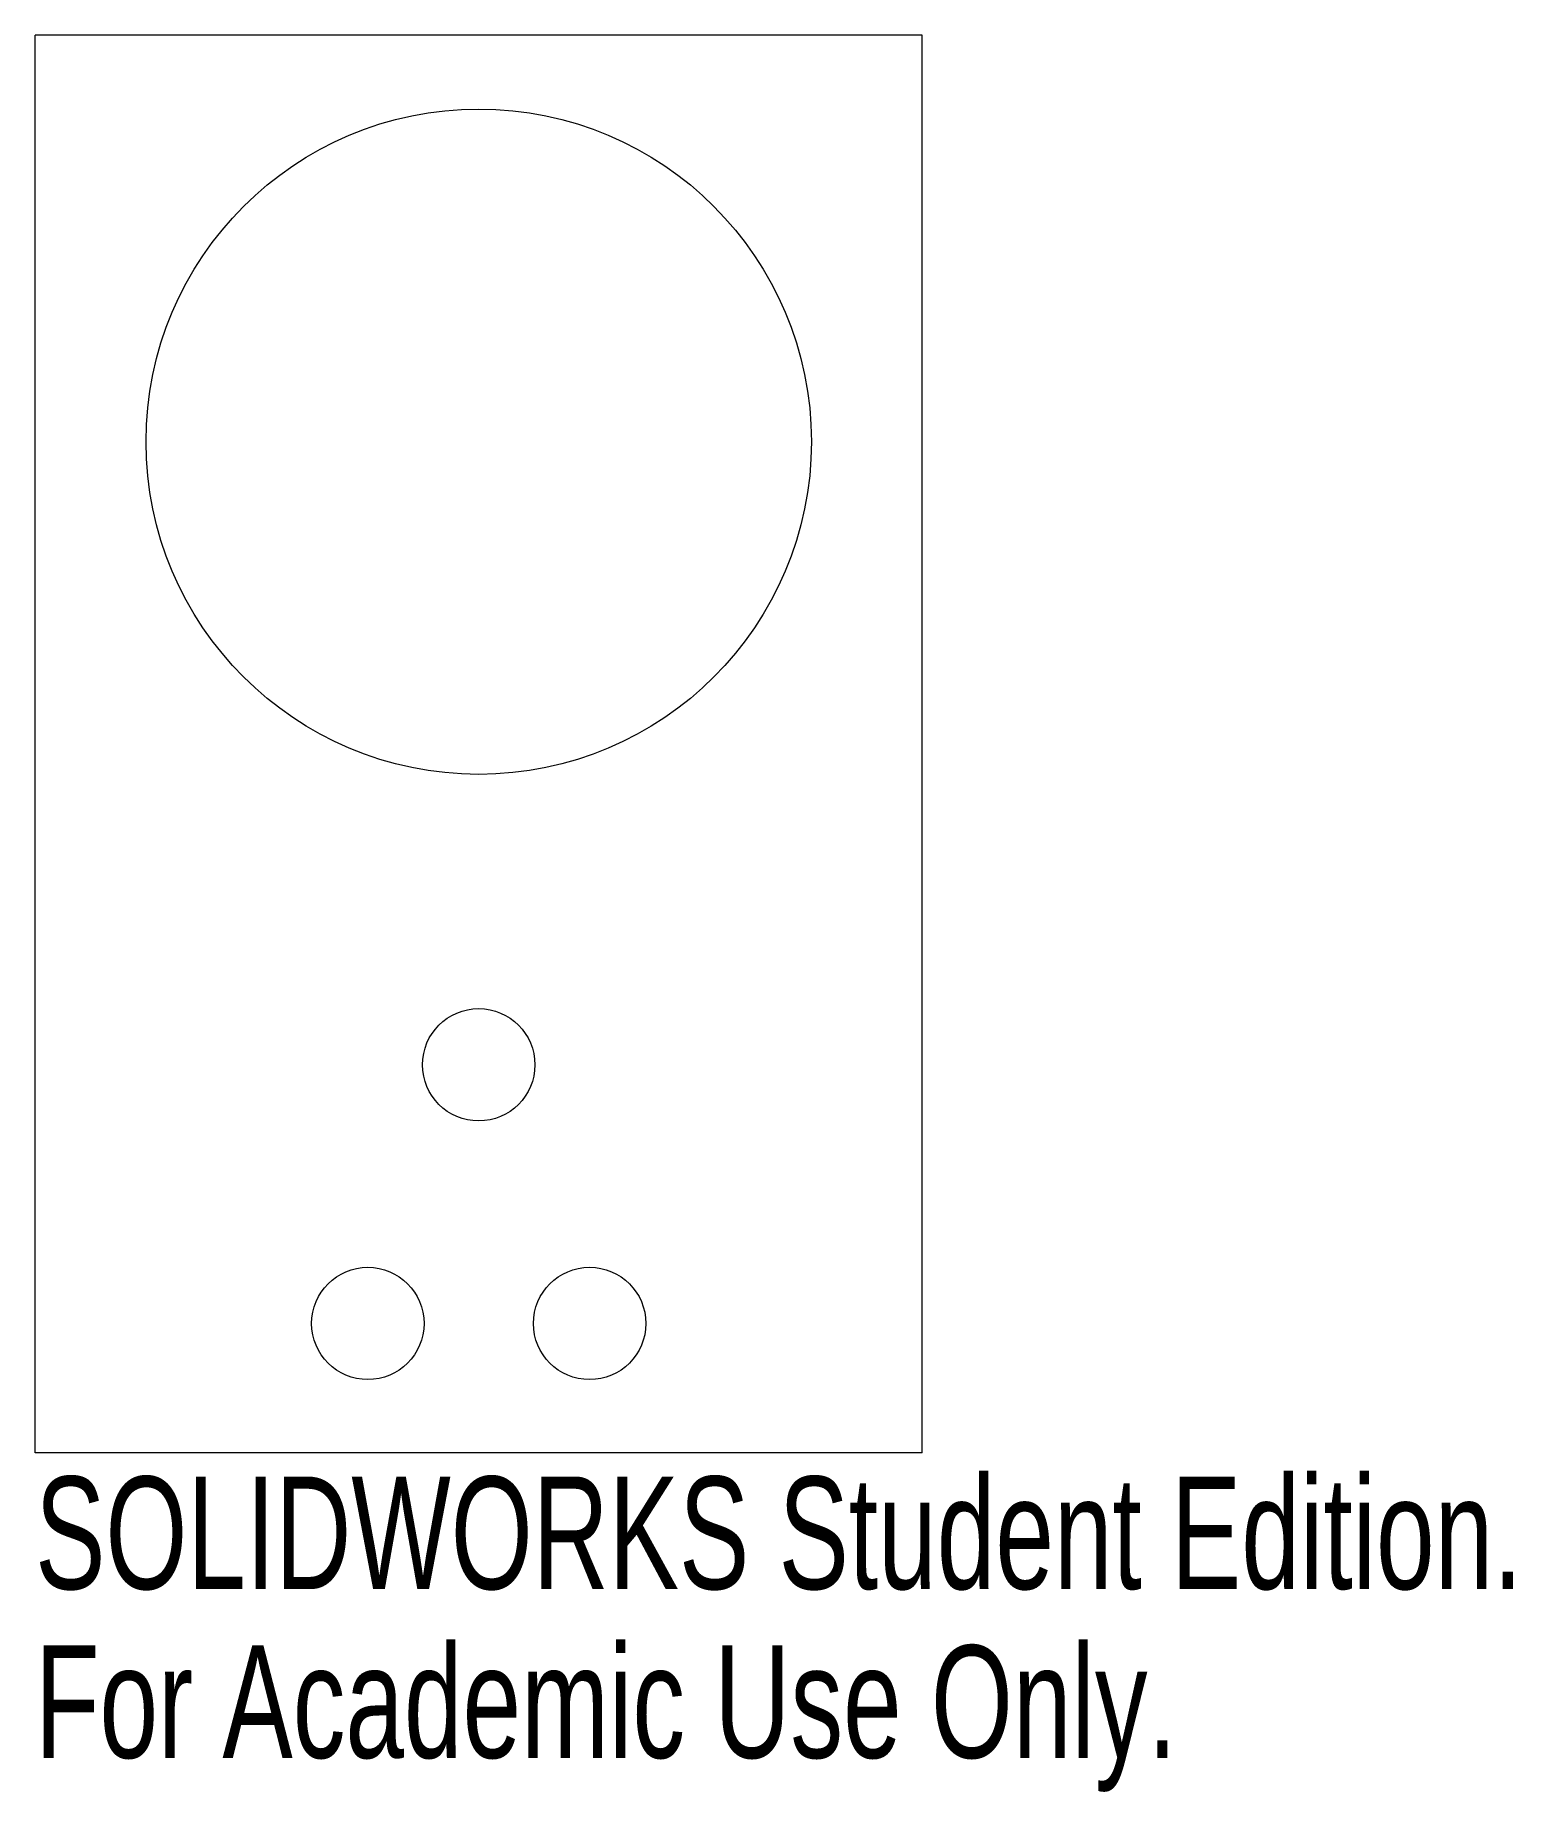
# Model space of a CAD drawing. Header units: inches. Extents: x 0 to 2.5, y -1.57 to 1.4.
import ezdxf

# ---------------------------------------------------------------- set-up
doc = ezdxf.new("R2010")
doc.units = ezdxf.units.IN
doc.header["$MEASUREMENT"] = 0
doc.styles.add('SLDTEXTSTYLE0', font='TXT', dxfattribs={"width": 0.7})

msp = doc.modelspace()

# ---------------------------------------------------------------- linework, layer by layer
at = {"color": 7, "linetype": 'Continuous', "lineweight": 15}
for p, q in [((1.5, 1.3973), (0, 1.3973)), ((0, -1), (0, 1.3973)), ((1.5, -1), (1.5, 1.3973)), ((1.5, -1), (0, -1))]:
    msp.add_line(p, q, dxfattribs=at)
for centre, radius in [((0.75, 0.7098), 0.5625), ((0.75, -0.3438), 0.095), ((0.5625, -0.7812), 0.095), ((0.9375, -0.7812), 0.095)]:
    msp.add_circle(centre, radius, dxfattribs=at)

# ---------------------------------------------------------------- texts
at = {"color": 7, "linetype": 'Continuous', "char_height": 0.1903, "attachment_point": 1, "style": 'SLDTEXTSTYLE0'}
for s, insert in [('SOLIDWORKS Student Edition.', (0, -1.0401)), ('For Academic Use Only.', (0, -1.3256))]:
    msp.add_mtext(s, dxfattribs=dict(at, insert=insert))

doc.saveas('drawing.dxf')
